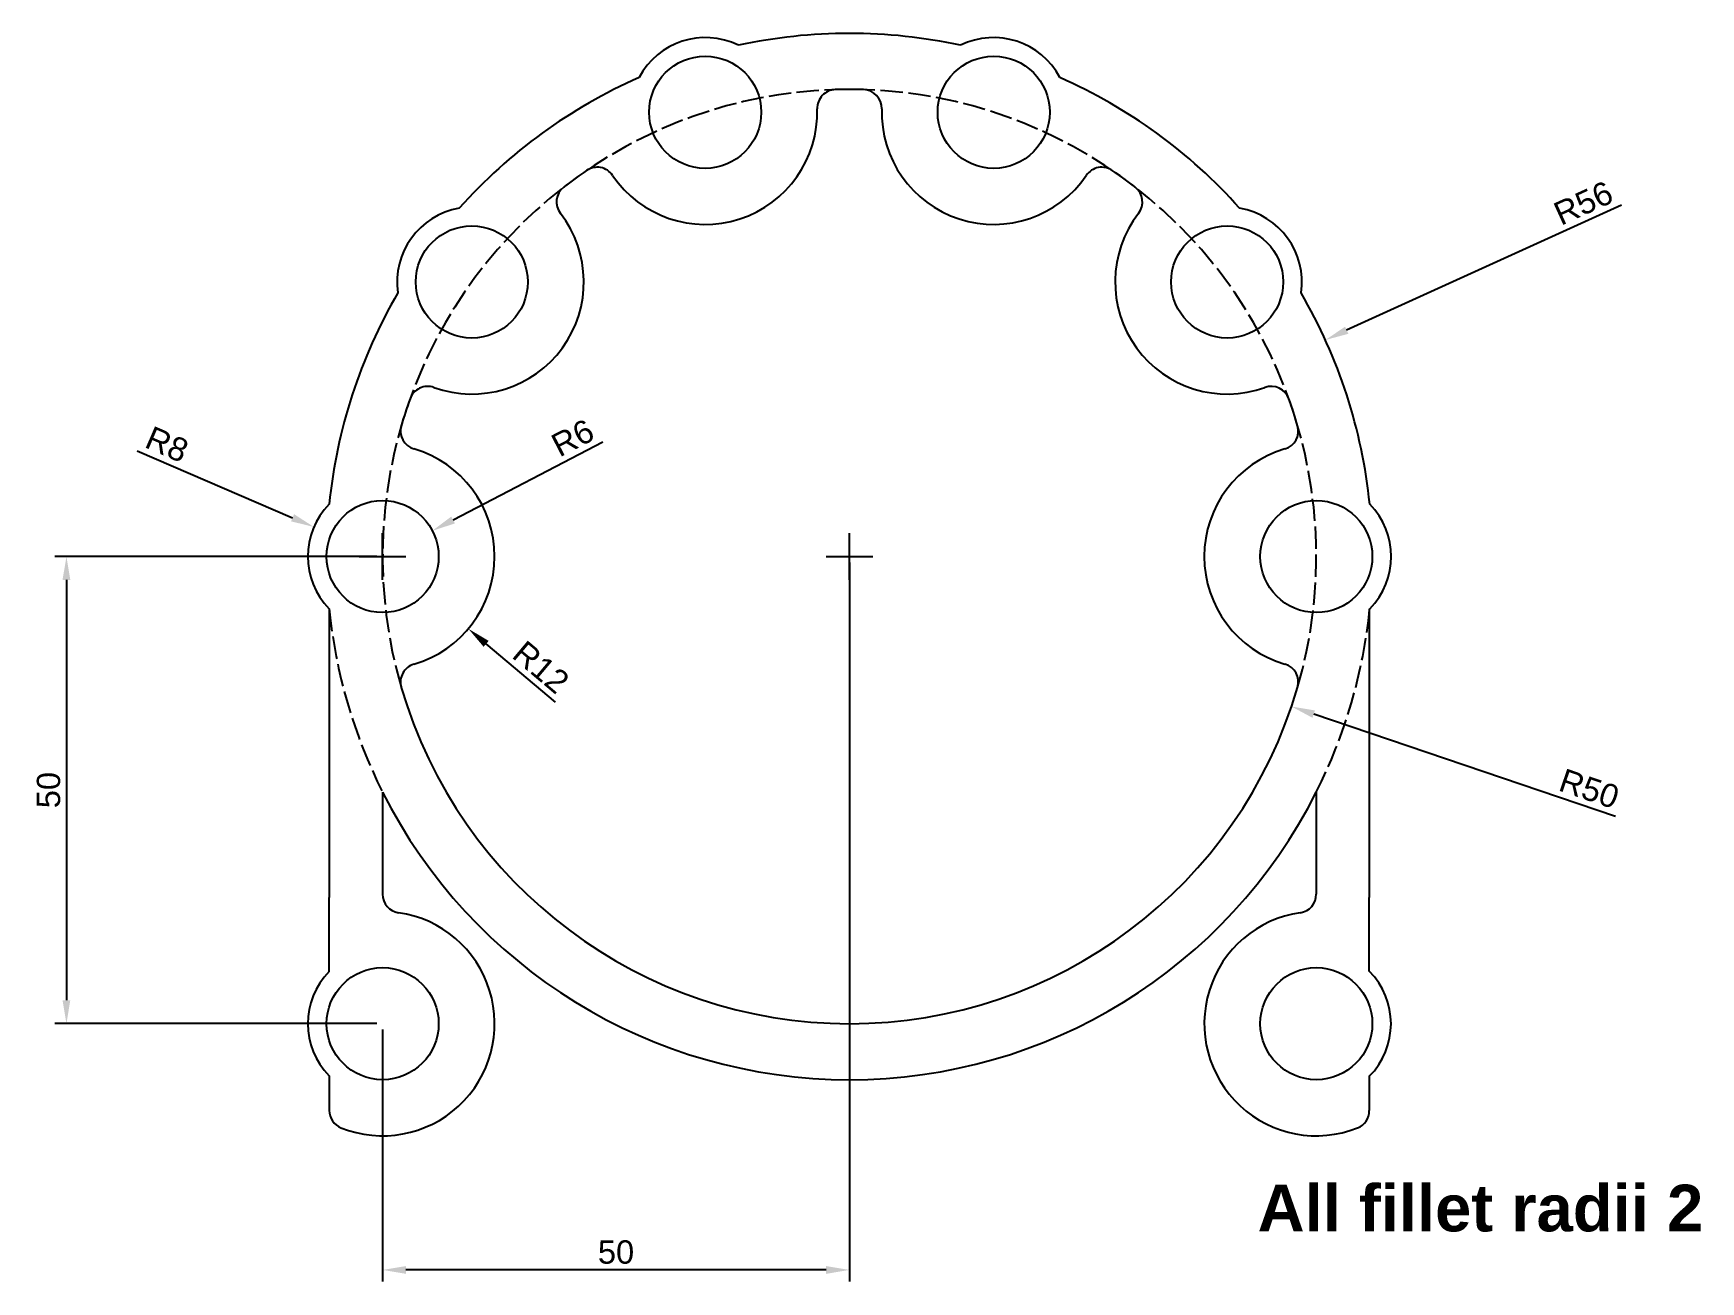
# Model space of a CAD drawing. Header units: millimetres. Extents: x 3035 to 3213, y 1658 to 1791.
import ezdxf

# ---------------------------------------------------------------- set-up
doc = ezdxf.new("R2010")
doc.units = ezdxf.units.MM
doc.header["$LTSCALE"] = 0.2
doc.linetypes.add('ACAD_ISO02W100', pattern=[15, 12, -3])
doc.styles.get("Standard").update_dxf_attribs({"font": 'arial.ttf'})
doc.dimstyles.new('ISO-25', dxfattribs={"dimtxt": 2.5, "dimasz": 2.5, "dimexe": 1.25, "dimexo": 0.625, "dimtad": 1, "dimtxsty": 'Standard', "dimcen": 2.5, "dimadec": 0, "dimazin": 0, "dimtfac": 1, "dimtmove": 0, "dimatfit": 3, "dimfxl": 1, "dimarcsym": 0})

# ---------------------------------------------------------------- blocks, each defined once
blk = doc.blocks.new('*D8')
at = {"color": 0, "lineweight": -2, "transparency": 16777216}
for p, q in [((3071.32, 1735.25), (3036.83, 1735.25)), ((3038.08, 1732.75), (3038.08, 1687.75)), ((3071.32, 1685.25), (3036.83, 1685.25))]:
    blk.add_line(p, q, dxfattribs=at)
at = {"color": 0, "transparency": 16777216}
for points in [[(3037.66, 1732.75), (3038.49, 1732.75), (3038.08, 1735.25)], [(3037.66, 1687.75), (3038.49, 1687.75), (3038.08, 1685.25)]]:
    blk.add_solid(points, dxfattribs=at)
at = {"layer": 'Defpoints', "color": 0, "transparency": 16777216}
for p in [(3071.94, 1735.25), (3038.08, 1685.25), (3071.94, 1685.25)]:
    blk.add_point(p, dxfattribs=at)
at = {"color": 0, "transparency": 16777216, "insert": (3036.17, 1710.25), "char_height": 2.5, "attachment_point": 5, "rotation": 90}
blk.add_mtext('50', dxfattribs=at)
blk = doc.blocks.new('*D9')
at = {"color": 0, "lineweight": -2, "transparency": 16777216}
for p, q in [((3121.94, 1734.62), (3121.94, 1657.64)), ((3071.94, 1684.62), (3071.94, 1657.64)), ((3119.44, 1658.89), (3074.44, 1658.89))]:
    blk.add_line(p, q, dxfattribs=at)
at = {"color": 0, "transparency": 16777216}
for points in [[(3074.44, 1659.3), (3074.44, 1658.47), (3071.94, 1658.89)], [(3119.44, 1659.3), (3119.44, 1658.47), (3121.94, 1658.89)]]:
    blk.add_solid(points, dxfattribs=at)
at = {"layer": 'Defpoints', "color": 0, "transparency": 16777216}
for p in [(3121.94, 1735.25), (3071.94, 1685.25), (3071.94, 1658.89)]:
    blk.add_point(p, dxfattribs=at)
at = {"color": 0, "transparency": 16777216, "insert": (3096.94, 1660.79), "char_height": 2.5, "attachment_point": 5}
blk.add_mtext('50', dxfattribs=at)
blk = doc.blocks.new('*D11')
at = {"color": 0, "lineweight": -2, "transparency": 16777216}
for p, q in [((3204.61, 1772.85), (3175.19, 1759.47)), ((3121.94, 1732.75), (3121.94, 1737.75)), ((3119.44, 1735.25), (3124.44, 1735.25))]:
    blk.add_line(p, q, dxfattribs=at)
at = {"color": 0, "transparency": 16777216}
blk.add_solid([(3175.02, 1759.85), (3175.37, 1759.09), (3172.92, 1758.43)], dxfattribs=at)
at = {"layer": 'Defpoints', "color": 0, "transparency": 16777216}
for p in [(3172.92, 1758.43), (3121.94, 1735.25)]:
    blk.add_point(p, dxfattribs=at)
at = {"color": 0, "transparency": 16777216, "insert": (3200.54, 1773.08), "char_height": 2.5, "attachment_point": 5, "rotation": 24.4552}
blk.add_mtext('R56', dxfattribs=at)
blk = doc.blocks.new('*D12')
at = {"color": 0, "lineweight": -2, "transparency": 16777216}
for p, q in [((3071.94, 1732.75), (3071.94, 1737.75)), ((3069.44, 1735.25), (3074.44, 1735.25)), ((3090.45, 1719.66), (3083.03, 1725.91))]:
    blk.add_line(p, q, dxfattribs=at)
at = {"color": 0, "transparency": 16777216}
blk.add_solid([(3083.3, 1726.22), (3082.76, 1725.59), (3081.12, 1727.52)], dxfattribs=at)
at = {"layer": 'Defpoints', "color": 0, "transparency": 16777216}
for p in [(3071.94, 1735.25), (3081.12, 1727.52)]:
    blk.add_point(p, dxfattribs=at)
at = {"color": 0, "transparency": 16777216, "insert": (3088.91, 1723.41), "char_height": 2.5, "attachment_point": 5, "rotation": 319.8842}
blk.add_mtext('R12', dxfattribs=at)
blk = doc.blocks.new('*D13')
at = {"color": 0, "lineweight": -2, "transparency": 16777216}
for p, q in [((3095.52, 1747.48), (3079.49, 1739.16)), ((3071.94, 1732.75), (3071.94, 1737.75)), ((3069.44, 1735.25), (3074.44, 1735.25))]:
    blk.add_line(p, q, dxfattribs=at)
at = {"color": 0, "transparency": 16777216}
blk.add_solid([(3079.29, 1739.53), (3079.68, 1738.79), (3077.27, 1738.01)], dxfattribs=at)
at = {"layer": 'Defpoints', "color": 0, "transparency": 16777216}
for p in [(3077.27, 1738.01), (3071.94, 1735.25)]:
    blk.add_point(p, dxfattribs=at)
at = {"color": 0, "transparency": 16777216, "insert": (3092.3, 1747.95), "char_height": 2.5, "attachment_point": 5, "rotation": 27.4178}
blk.add_mtext('R6', dxfattribs=at)
blk = doc.blocks.new('*D14')
at = {"color": 0, "lineweight": -2, "transparency": 16777216}
for p, q in [((3045.67, 1746.55), (3062.3, 1739.4)), ((3071.94, 1732.75), (3071.94, 1737.75)), ((3069.44, 1735.25), (3074.44, 1735.25))]:
    blk.add_line(p, q, dxfattribs=at)
at = {"color": 0, "transparency": 16777216}
blk.add_solid([(3062.46, 1739.78), (3062.13, 1739.02), (3064.59, 1738.41)], dxfattribs=at)
at = {"layer": 'Defpoints', "color": 0, "transparency": 16777216}
for p in [(3064.59, 1738.41), (3071.94, 1735.25)]:
    blk.add_point(p, dxfattribs=at)
at = {"color": 0, "transparency": 16777216, "insert": (3048.85, 1747.25), "char_height": 2.5, "attachment_point": 5, "rotation": 336.7171}
blk.add_mtext('R8', dxfattribs=at)
blk = doc.blocks.new('*D15')
at = {"color": 0, "lineweight": -2, "transparency": 16777216}
for p, q in [((3121.94, 1732.75), (3121.94, 1737.75)), ((3119.44, 1735.25), (3124.44, 1735.25)), ((3203.97, 1707.43), (3171.66, 1718.39))]:
    blk.add_line(p, q, dxfattribs=at)
at = {"color": 0, "transparency": 16777216}
blk.add_solid([(3171.79, 1718.78), (3171.53, 1717.99), (3169.29, 1719.19)], dxfattribs=at)
at = {"layer": 'Defpoints', "color": 0, "transparency": 16777216}
for p in [(3121.94, 1735.25), (3169.29, 1719.19)]:
    blk.add_point(p, dxfattribs=at)
at = {"color": 0, "transparency": 16777216, "insert": (3201.17, 1710.39), "char_height": 2.5, "attachment_point": 5, "rotation": 341.2691}
blk.add_mtext('R50', dxfattribs=at)

msp = doc.modelspace()

# ---------------------------------------------------------------- linework, layer by layer
for p, q in [((3066.221, 1729.655), (3066.221, 1698.745)), ((3177.618, 1729.248), (3177.618, 1698.756)), ((3071.941, 1710.029), (3071.941, 1699.105)), ((3171.941, 1710.029), (3171.941, 1699.105)), ((3066.221, 1690.841), (3066.221, 1698.745)), ((3177.618, 1690.884), (3177.618, 1698.756)), ((3066.221, 1679.655), (3066.221, 1675.966)), ((3177.618, 1679.612), (3177.618, 1675.949))]:
    msp.add_line(p, q)
for centre in [(3106.49, 1782.801), (3137.392, 1782.801), (3081.49, 1764.637), (3162.392, 1764.637), (3071.941, 1735.248), (3171.941, 1735.248), (3071.941, 1685.248), (3171.941, 1685.248)]:
    msp.add_circle(centre, 6)
for centre, radius, start, end in [((3121.941, 1735.248), 56, 77.73197, 102.26803), ((3106.49, 1782.801), 8, 63.6432, 152.3568), ((3137.392, 1782.801), 8, 27.6432, 116.3568), ((3121.941, 1735.248), 56, 113.73197, 138.26803), ((3121.941, 1735.248), 56, 41.73197, 66.26803), ((3120.484, 1783.226), 2, 91.7398, 181.7398), ((3121.941, 1735.248), 50, 88.2602, 91.7398), ((3123.398, 1783.226), 2, 358.2602, 88.2602), ((3106.49, 1782.801), 12, 214.2602, 1.7398), ((3137.392, 1782.801), 12, 178.2602, 325.7398), ((3094.919, 1774.92), 2, 34.2602, 124.2602), ((3148.963, 1774.92), 2, 55.7398, 145.7398), ((3121.941, 1735.248), 50, 124.2602, 127.7398), ((3121.941, 1735.248), 50, 52.2602, 55.7398), ((3092.561, 1773.206), 2, 127.7398, 217.7398), ((3151.321, 1773.206), 2, 322.2602, 52.2602), ((3081.49, 1764.637), 8, 99.6432, 188.3568), ((3081.49, 1764.637), 12, 250.2602, 37.7398), ((3162.392, 1764.637), 12, 142.2602, 289.7398), ((3162.392, 1764.637), 8, 351.6432, 80.3568), ((3121.941, 1735.248), 56, 149.73197, 174.26803), ((3121.941, 1735.248), 56, 5.73197, 30.26803), ((3121.941, 1735.248), 50, 160.2602, 163.7398), ((3076.762, 1751.46), 2, 70.2602, 160.2602), ((3167.12, 1751.46), 2, 19.7398, 109.7398), ((3121.941, 1735.248), 50, 16.2602, 19.7398), ((3075.861, 1748.688), 2, 163.7398, 253.7398), ((3168.021, 1748.688), 2, 286.2602, 16.2602), ((3071.941, 1735.248), 12, 286.2602, 73.7398), ((3171.941, 1735.248), 12, 106.2602, 253.7398), ((3071.941, 1735.248), 8, 135.6432, 224.3568), ((3171.941, 1735.248), 8, 315.6432, 44.3568), ((3121.941, 1735.248), 56, 353.84936, 354.26803), ((3075.861, 1721.808), 2, 106.2602, 196.2602), ((3168.021, 1721.808), 2, 343.7398, 73.7398), ((3121.941, 1735.248), 50, 196.2602, 343.7398), ((3121.941, 1735.248), 56, 206.7655, 333.2345), ((3073.941, 1699.105), 2, 180, 261.78679), ((3169.941, 1699.105), 2, 278.21321, 360), ((3071.941, 1685.248), 12, 248.16098, 81.78679), ((3171.941, 1685.248), 12, 98.21321, 291.57781), ((3071.941, 1685.248), 8, 135.6432, 224.3568), ((3171.941, 1685.248), 8, 315.21096, 44.78904), ((3068.221, 1675.966), 2, 180, 248.16098), ((3175.618, 1675.949), 2, 291.57781, 360)]:
    msp.add_arc(centre, radius, start, end)
at = {"linetype": 'ACAD_ISO02W100'}
for radius, start, end in [(50, 343.7398, 196.2602), (56, 185.73197, 206.7655), (56, 333.2345, 354.26803)]:
    msp.add_arc((3121.941, 1735.248), radius, start, end, dxfattribs=at)

# ---------------------------------------------------------------- texts
at = {"color": 3, "insert": (3165.648, 1668.015), "char_height": 5, "attachment_point": 1}
msp.add_mtext_dynamic_manual_height_columns('{\\fArial|b1|i0|c0|p34;\\C2;\\c2092017;All fillet radii 2}', width=122.34859, gutter_width=12.5, heights=[0], dxfattribs=at)

# ---------------------------------------------------------------- dimensions: what is measured, and where the dimension line sits
at = {"color": 3}
for center, mpoint, picture, middle in [((3121.941, 1735.248), (3172.917, 1758.431), '*D11', (3201.327, 1771.352)), ((3071.941, 1735.248), (3077.267, 1738.011), '*D13', (3093.175, 1746.263)), ((3071.941, 1735.248), (3064.592, 1738.41), '*D14', (3048.099, 1745.508)), ((3121.941, 1735.248), (3169.293, 1719.192), '*D15', (3200.556, 1708.591))]:
    dim = msp.add_radius_dim(center=center, mpoint=mpoint, dimstyle='ISO-25', override={"dimtofl": 0}, dxfattribs=at)
    dim.commit()
    dim.dimension.update_dxf_attribs({"geometry": picture, "text_midpoint": middle, "dimtype": 164})
dim = msp.add_radius_dim(center=(3071.941, 1735.248), mpoint=(3081.118, 1727.516), dimstyle='ISO-25', override={"dimtofl": 0}, dxfattribs=at)
dim.commit()
dim.dimension.update_dxf_attribs({"geometry": '*D12', "text_midpoint": (3088.905, 1723.413)})
dim = msp.add_linear_dim(base=(3038.076, 1685.248), p1=(3071.941, 1735.248), p2=(3071.941, 1685.248), angle=90, dimstyle='ISO-25', dxfattribs=at)
dim.commit()
dim.dimension.update_dxf_attribs({"geometry": '*D8', "text_midpoint": (3036.174, 1710.248)})
dim = msp.add_linear_dim(base=(3071.941, 1658.887), p1=(3121.941, 1735.248), p2=(3071.941, 1685.248), dimstyle='ISO-25', dxfattribs=at)
dim.commit()
dim.dimension.update_dxf_attribs({"geometry": '*D9', "text_midpoint": (3096.941, 1660.789)})

doc.saveas('drawing.dxf')
